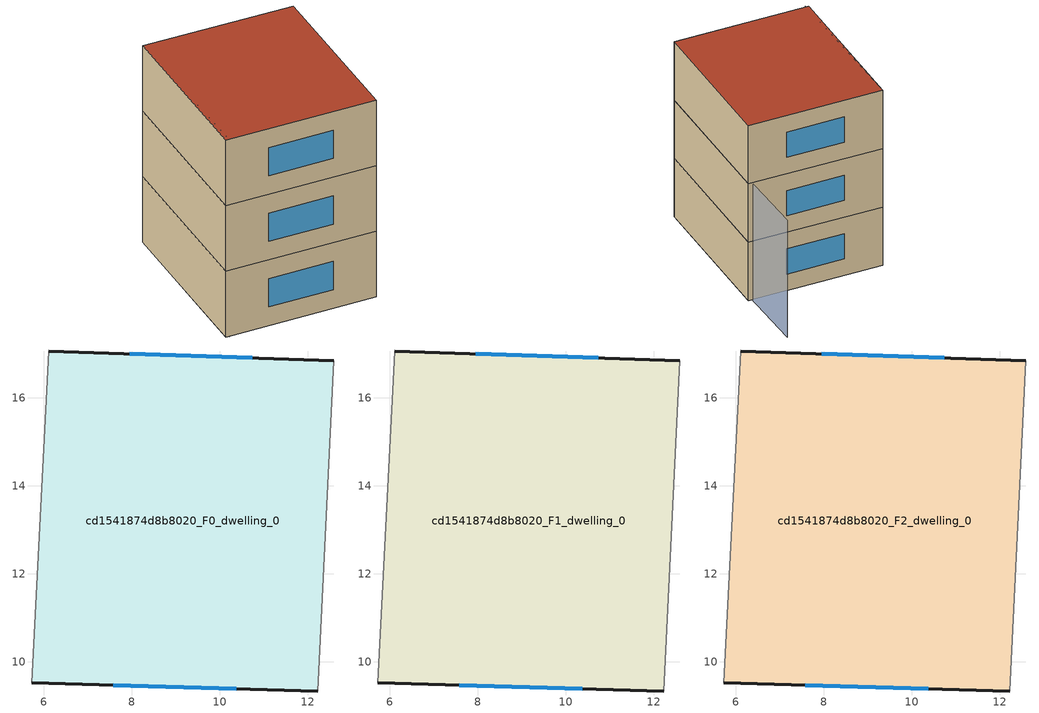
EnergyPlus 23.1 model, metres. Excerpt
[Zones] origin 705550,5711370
cd1541874d8b8020_F0_dwelling_0
 floor ground (EU_floor_Construction): 12.59,16.85 12.23,9.34 5.73,9.52 6.11,17.07 z0
 wall outside (EU_wall_Construction): 5.73,9.52 12.23,9.34 / 12.59,16.85 6.11,17.07 z0:3
 wall adiabatic (EU_wall_Construction): 12.23,9.34 12.59,16.85 / 6.11,17.07 5.73,9.52 z0:3
 window (EU_Window_Construction): 7.58,9.47 10.38,9.39 / 10.75,16.91 7.96,17 z0.85:2.15
cd1541874d8b8020_F1_dwelling_0
 floor to cd1541874d8b8020_F0_dwelling_0 (EU_floor_Construction): 12.59,16.85 12.23,9.34 5.73,9.52 6.11,17.07 z3
 wall outside (EU_wall_Construction): 5.73,9.52 12.23,9.34 / 12.59,16.85 6.11,17.07 z3:6
 wall adiabatic (EU_wall_Construction): 12.23,9.34 12.59,16.85 / 6.11,17.07 5.73,9.52 z3:6
 window (EU_Window_Construction): 7.58,9.47 10.38,9.39 / 10.75,16.91 7.96,17 z3.85:5.15
cd1541874d8b8020_F2_dwelling_0
 floor to cd1541874d8b8020_F1_dwelling_0 (EU_floor_Construction): 12.59,16.85 12.23,9.34 5.73,9.52 6.11,17.07 z6
 wall outside (EU_wall_Construction): 5.73,9.52 12.23,9.34 / 12.59,16.85 6.11,17.07 z6:9
 wall adiabatic (EU_wall_Construction): 12.23,9.34 12.59,16.85 / 6.11,17.07 5.73,9.52 z6:9
 window (EU_Window_Construction): 7.58,9.47 10.38,9.39 / 10.75,16.91 7.96,17 z6.85:8.15
 roof outside (EU_roof_Construction): 12.23,9.34 12.59,16.85 6.11,17.07 5.73,9.52 z9
shading: 6.11,17.07 5.87,9.49 z0:9; 12.23,9.34 12.48,20.24 z0:6
[Building]
EU S2 Campaign: North Axis=0; Terrain=City; Solar Distribution=FullExterior
[Site:Location]
London: Latitude=51.5; Longitude=-0.5; Time Zone=0; Elevation=25
[SizingPeriod:WeatherFileDays]
AnnualSizingPeriod: Begin Month=1; Begin Day of Month=1; End Month=12; End Day of Month=31; Day of Week for Start Day=Monday; Use Weather File Daylight Saving Period=No; Use Weather File Rain and Snow Indicators=No
[MATERIAL]
EU_InternalMass_Material: Roughness=MediumRough; Thickness=0.1; Conductivity=1; Density=1800; Specific Heat=900; Thermal Absorptance=0.9; Solar Absorptance=0.7; Visible Absorptance=0.7
[MATERIAL:NOMASS] Roughness=MediumRough; Thermal Absorptance=0.9; Solar Absorptance=0.7; Visible Absorptance=0.7
Name | Thermal Resistance
EU_wall_NoMass | 0.71061
EU_roof_NoMass | 2.41608
EU_floor_NoMass | 1.75078
[WINDOWMATERIAL:SIMPLEGLAZINGSYSTEM]
EU_Window_SimpleGlazing: UFactor=2.64892; Solar Heat Gain Coefficient=0.76; Visible Transmittance=0.76
[CONSTRUCTION]
EU_wall_Construction: EU_wall_NoMass
EU_roof_Construction: EU_roof_NoMass
EU_floor_Construction: EU_floor_NoMass
EU_Window_Construction: EU_Window_SimpleGlazing
EU_InternalMass_Construction: EU_InternalMass_Material
[ZONE] Type=1; Multiplier=1; Ceiling Height=autocalculate; Floor Area=autocalculate; Part of Total Floor Area=Yes
Name | Volume
cd1541874d8b8020_F0_dwelling_0 | 146.706
cd1541874d8b8020_F1_dwelling_0; cd1541874d8b8020_F2_dwelling_0 | 146.707
[INTERNALMASS] Construction=EU_InternalMass_Construction; Surface Area=48.9025
Name | Zone or ZoneList
cd1541874d8b8020_F0_dwelling_0_EU_InternalMass | cd1541874d8b8020_F0_dwelling_0
cd1541874d8b8020_F1_dwelling_0_EU_InternalMass | cd1541874d8b8020_F1_dwelling_0
cd1541874d8b8020_F2_dwelling_0_EU_InternalMass | cd1541874d8b8020_F2_dwelling_0
[OTHEREQUIPMENT] Fuel Type=Electricity; Design Level Calculation Method=Watts/Area; Power per Zone Floor Area=1; Fraction Latent=0; Fraction Radiant=0; Fraction Lost=0; Carbon Dioxide Generation Rate=0; EndUse Subcategory=EU_Step8_InternalGains
Name | Zone or ZoneList or Space or SpaceList | Schedule
EU_Step8_InternalGain_cd1541874d8b8020_F0_dwelling_0_f000 | cd1541874d8b8020_F0_dwelling_0 | EU_Step8_GainSchedule_cd1541874d8b8020_F0_dwelling_0_f000
EU_Step8_InternalGain_cd1541874d8b8020_F1_dwelling_0_f000 | cd1541874d8b8020_F1_dwelling_0 | EU_Step8_GainSchedule_cd1541874d8b8020_F1_dwelling_0_f000
EU_Step8_InternalGain_cd1541874d8b8020_F2_dwelling_0_f000 | cd1541874d8b8020_F2_dwelling_0 | EU_Step8_GainSchedule_cd1541874d8b8020_F2_dwelling_0_f000
[ZONEVENTILATION:DESIGNFLOWRATE] Schedule=EU_AlwaysOn; Design Flow Rate Calculation Method=AirChanges/Hour; Air Changes per Hour=0.496673; Ventilation Type=Natural; Fan Pressure Rise=0; Fan Total Efficiency=1; Constant Term Coefficient=1; Temperature Term Coefficient=0; Velocity Term Coefficient=0; Velocity Squared Term Coefficient=0; Minimum Indoor Temperature=-100; Maximum Indoor Temperature=100; Delta Temperature=-100; Minimum Outdoor Temperature=-100; Maximum Outdoor Temperature=100; Maximum Wind Speed=40
Name | Zone or ZoneList or Space or SpaceList
EU_ConstantAir_cd1541874d8b8020_F0_dwelling_0 | cd1541874d8b8020_F0_dwelling_0
EU_ConstantAir_cd1541874d8b8020_F1_dwelling_0 | cd1541874d8b8020_F1_dwelling_0
EU_ConstantAir_cd1541874d8b8020_F2_dwelling_0 | cd1541874d8b8020_F2_dwelling_0
[HVACTEMPLATE:THERMOSTAT] Constant Heating Setpoint=20; Constant Cooling Setpoint=50
EU_HeatOnly_cd1541874d8b8020_F0_dwelling_0; EU_HeatOnly_cd1541874d8b8020_F1_dwelling_0; EU_HeatOnly_cd1541874d8b8020_F2_dwelling_0
[HVACTEMPLATE:ZONE:IDEALLOADSAIRSYSTEM] System Availability Schedule=EU_AlwaysOn; Maximum Heating Supply Air Temperature=50; Minimum Cooling Supply Air Temperature=13; Maximum Heating Supply Air Humidity Ratio=0.0156; Minimum Cooling Supply Air Humidity Ratio=0.0077; Heating Limit=NoLimit; Cooling Limit=NoLimit; Heating Availability Schedule=EU_AlwaysOn; Cooling Availability Schedule=EU_CoolingOff; Dehumidification Control Type=ConstantSensibleHeatRatio; Cooling Sensible Heat Ratio=0.7; Dehumidification Setpoint=60; Humidification Control Type=None; Humidification Setpoint=30; Outdoor Air Method=None; Outdoor Air Flow Rate per Person=0.00944; Outdoor Air Flow Rate per Zone Floor Area=0; Outdoor Air Flow Rate per Zone=0; Demand Controlled Ventilation Type=None; Outdoor Air Economizer Type=NoEconomizer; Heat Recovery Type=None; Sensible Heat Recovery Effectiveness=0.7; Latent Heat Recovery Effectiveness=0.65
Name | Template Thermostat
cd1541874d8b8020_F0_dwelling_0 | EU_HeatOnly_cd1541874d8b8020_F0_dwelling_0
cd1541874d8b8020_F1_dwelling_0 | EU_HeatOnly_cd1541874d8b8020_F1_dwelling_0
cd1541874d8b8020_F2_dwelling_0 | EU_HeatOnly_cd1541874d8b8020_F2_dwelling_0
[SIZING:ZONE] Zone Cooling Design Supply Air Temperature Input Method=SupplyAirTemperature; Zone Cooling Design Supply Air Temperature=13; Zone Heating Design Supply Air Temperature Input Method=SupplyAirTemperature; Zone Heating Design Supply Air Temperature=50; Zone Cooling Design Supply Air Humidity Ratio=0.008; Zone Heating Design Supply Air Humidity Ratio=0.008; Cooling Design Air Flow Method=DesignDay; Cooling Design Air Flow Rate=0; Cooling Minimum Air Flow per Zone Floor Area=0.000762; Cooling Minimum Air Flow=0; Cooling Minimum Air Flow Fraction=0.2; Heating Design Air Flow Method=DesignDay; Heating Design Air Flow Rate=0; Heating Maximum Air Flow per Zone Floor Area=0.002032; Heating Maximum Air Flow=0.141576; Heating Maximum Air Flow Fraction=0.3; Account for Dedicated Outdoor Air System=No; Dedicated Outdoor Air System Control Strategy=NeutralSupplyAir; Dedicated Outdoor Air Low Setpoint Temperature for Design=autosize; Dedicated Outdoor Air High Setpoint Temperature for Design=autosize; Zone Load Sizing Method=Sensible Load Only No Latent Load; Zone Latent Cooling Design Supply Air Humidity Ratio Input Method=HumidityRatioDifference; Zone Cooling Design Supply Air Humidity Ratio Difference=0.005; Zone Latent Heating Design Supply Air Humidity Ratio Input Method=HumidityRatioDifference; Zone Humidification Design Supply Air Humidity Ratio Difference=0.005
cd1541874d8b8020_F0_dwelling_0; cd1541874d8b8020_F1_dwelling_0; cd1541874d8b8020_F2_dwelling_0
[SCHEDULE:CONSTANT]
Name | Hourly Value
EU_AlwaysOn | 1
EU_CoolingOff | 0
[SCHEDULE:FILE] Column Number=1; Rows to Skip at Top=0; Number of Hours of Data=8760; Column Separator=Comma; Interpolate to Timestep=No; Minutes per Item=60; Adjust Schedule for Daylight Savings=Yes
Name | File
EU_Step8_GainSchedule_cd1541874d8b8020_F0_dwelling_0_f000 | ../../schedules/cd1541874d8b8020/cd1541874d8b8020_F0_dwelling_0_f000_gain.csv
EU_Step8_GainSchedule_cd1541874d8b8020_F1_dwelling_0_f000 | ../../schedules/cd1541874d8b8020/cd1541874d8b8020_F1_dwelling_0_f000_gain.csv
EU_Step8_GainSchedule_cd1541874d8b8020_F2_dwelling_0_f000 | ../../schedules/cd1541874d8b8020/cd1541874d8b8020_F2_dwelling_0_f000_gain.csv
